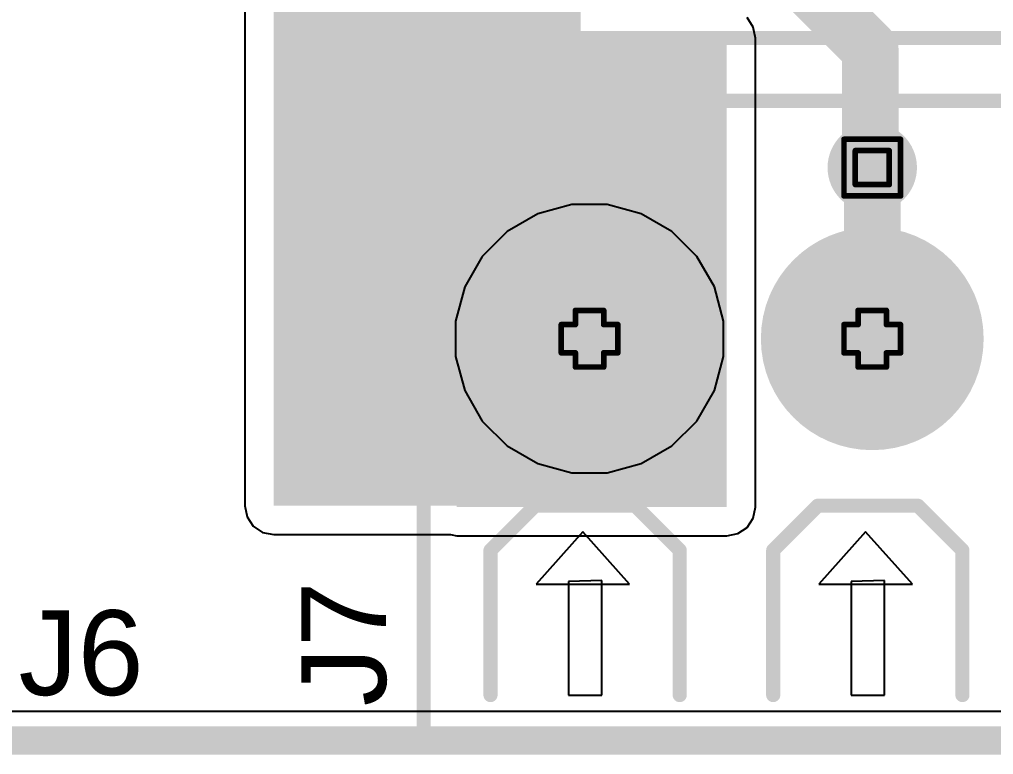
# Model space of a CAD drawing. Header units: inches. Extents: x -6 to 198, y 0 to 119.
# Drawn here: x 21.24 to 29.99, y -0.13 to 6.47 of the extents above; entities that cross this region are included whole.
import ezdxf

# ---------------------------------------------------------------- set-up
doc = ezdxf.new("R2010")
doc.units = ezdxf.units.IN
for name, color, linetype in [('Board Outline', 216, 'Continuous'), ('Bottom Layer', 5, 'Continuous'), ('Bottom Solder', 6, 'Continuous'), ('Drill Drawing', 1, 'Continuous'), ('Multi-Layer', 9, 'Continuous'), ('Pad Holes', 156, 'Continuous'), ('Top Layer', 1, 'Continuous'), ('Top Overlay', 2, 'Continuous'), ('Top Solder', 216, 'Continuous'), ('Via Holes', 16, 'Continuous')]:
    doc.layers.add(name, color=color, linetype=linetype)
doc.styles.add('Arial', font='', dxfattribs={"height": 0.2})
doc.styles.get('Arial').set_extended_font_data('Arial')

# ---------------------------------------------------------------- blocks, each defined once
blk = doc.blocks.new('MX128_2_54_04P_GN01_C__Y_A_81')
at = {"layer": 'Bottom Layer'}
h = blk.add_hatch(color=5, dxfattribs=at)
edge = h.paths.add_edge_path()
edge.add_arc((-3.81, 0), 0.95, 0, 360)
h = blk.add_hatch(color=5, dxfattribs=at)
edge = h.paths.add_edge_path()
edge.add_arc((-1.27, 0), 0.95, 0, 360)
at = {"layer": 'Bottom Solder'}
h = blk.add_hatch(color=6, dxfattribs=at)
edge = h.paths.add_edge_path()
edge.add_arc((-3.81, 0), 1.0008, 0, 360)
h = blk.add_hatch(color=6, dxfattribs=at)
edge = h.paths.add_edge_path()
edge.add_arc((-1.27, 0), 1.0008, 0, 360)
at = {"layer": 'Multi-Layer'}
h = blk.add_hatch(color=9, dxfattribs=at)
edge = h.paths.add_edge_path()
edge.add_arc((-3.81, 0), 0.95, 0, 360)
h = blk.add_hatch(color=9, dxfattribs=at)
edge = h.paths.add_edge_path()
edge.add_arc((-1.27, 0), 0.95, 0, 360)
at = {"layer": 'Pad Holes'}
h = blk.add_hatch(color=7, dxfattribs=at)
edge = h.paths.add_edge_path()
edge.add_arc((-3.81, 0), 0.65, 0, 360)
h = blk.add_hatch(color=7, dxfattribs=at)
edge = h.paths.add_edge_path()
edge.add_arc((-1.27, 0), 0.65, 0, 360)
at = {"layer": 'Top Layer'}
h = blk.add_hatch(color=1, dxfattribs=at)
edge = h.paths.add_edge_path()
edge.add_arc((-3.81, 0), 0.95, 0, 360)
h = blk.add_hatch(color=1, dxfattribs=at)
edge = h.paths.add_edge_path()
edge.add_arc((-1.27, 0), 0.95, 0, 360)
at = {"layer": 'Top Solder'}
h = blk.add_hatch(color=216, dxfattribs=at)
edge = h.paths.add_edge_path()
edge.add_arc((-3.81, 0), 1.0008, 0, 360)
h = blk.add_hatch(color=216, dxfattribs=at)
edge = h.paths.add_edge_path()
edge.add_arc((-1.27, 0), 1.0008, 0, 360)
at = {"layer": 'Top Overlay'}
for p, q in [((-3.87, -1.735), (-4.29, -2.205)), ((-3.45, -2.205), (-3.87, -1.735)), ((-1.33, -1.735), (-1.75, -2.205)), ((-0.91, -2.205), (-1.33, -1.735)), ((-3.7, -2.17), (-4, -2.18)), ((-4, -2.18), (-4, -3.2)), ((-3.7, -3.2), (-3.7, -2.17)), ((-1.16, -2.17), (-1.46, -2.18)), ((-1.46, -2.18), (-1.46, -3.2)), ((-1.16, -3.2), (-1.16, -2.17)), ((-4.29, -2.205), (-3.45, -2.205)), ((-1.75, -2.205), (-0.91, -2.205)), ((-4, -3.2), (-3.7, -3.2)), ((-1.46, -3.2), (-1.16, -3.2))]:
    blk.add_line(p, q, dxfattribs=at)
for points in [[(-5.3, -3.6, 0.127, 0.127, 0), (-5.3, 2.7, 0.127, 0.127, 0)], [(-5.3, 2.7, 0.127, 0.127, 0), (5.3, 2.7, 0.127, 0.127, 0)], [(-5.3, 2.1355, 0.127, 0.127, 0), (5.3, 2.1355, 0.127, 0.127, 0)], [(-4.7, -1.9, 0.127, 0.127, 0), (-4.3, -1.5, 0.127, 0.127, 0)], [(-4.3, -1.5, 0.127, 0.127, 0), (-3.4, -1.5, 0.127, 0.127, 0)], [(-3.4, -1.5, 0.127, 0.127, 0), (-3, -1.9, 0.127, 0.127, 0)], [(-2.16, -1.9, 0.127, 0.127, 0), (-1.76, -1.5, 0.127, 0.127, 0)], [(-1.76, -1.5, 0.127, 0.127, 0), (-0.86, -1.5, 0.127, 0.127, 0)], [(-0.86, -1.5, 0.127, 0.127, 0), (-0.46, -1.9, 0.127, 0.127, 0)], [(-4.7, -3.2, 0.127, 0.127, 0), (-4.7, -1.9, 0.127, 0.127, 0)], [(-3, -3.2, 0.127, 0.127, 0), (-3, -1.9, 0.127, 0.127, 0)], [(-2.16, -3.2, 0.127, 0.127, 0), (-2.16, -1.9, 0.127, 0.127, 0)], [(-0.46, -3.2, 0.127, 0.127, 0), (-0.46, -1.9, 0.127, 0.127, 0)], [(-5.3, -3.6, 0.127, 0.127, 0), (5.3, -3.6, 0.127, 0.127, 0)]]:
    blk.add_lwpolyline(points, format="xyseb", dxfattribs=at)
for points in [[(-5.3317, 2.7, 0.0635, 0.0635, 1), (-5.2682, 2.7, 0.0635, 0.0635, 1)], [(-5.3317, 2.7, 0.0635, 0.0635, 1), (-5.2682, 2.7, 0.0635, 0.0635, 1)], [(-5.3317, 2.1355, 0.0635, 0.0635, 1), (-5.2682, 2.1355, 0.0635, 0.0635, 1)], [(-4.3317, -1.5, 0.0635, 0.0635, 1), (-4.2682, -1.5, 0.0635, 0.0635, 1)], [(-4.3317, -1.5, 0.0635, 0.0635, 1), (-4.2682, -1.5, 0.0635, 0.0635, 1)], [(-3.4317, -1.5, 0.0635, 0.0635, 1), (-3.3682, -1.5, 0.0635, 0.0635, 1)], [(-3.4317, -1.5, 0.0635, 0.0635, 1), (-3.3682, -1.5, 0.0635, 0.0635, 1)], [(-1.7918, -1.5, 0.0635, 0.0635, 1), (-1.7283, -1.5, 0.0635, 0.0635, 1)], [(-1.7918, -1.5, 0.0635, 0.0635, 1), (-1.7283, -1.5, 0.0635, 0.0635, 1)], [(-0.8917, -1.5, 0.0635, 0.0635, 1), (-0.8282, -1.5, 0.0635, 0.0635, 1)], [(-0.8917, -1.5, 0.0635, 0.0635, 1), (-0.8282, -1.5, 0.0635, 0.0635, 1)], [(-4.7317, -1.9, 0.0635, 0.0635, 1), (-4.6682, -1.9, 0.0635, 0.0635, 1)], [(-4.7317, -1.9, 0.0635, 0.0635, 1), (-4.6682, -1.9, 0.0635, 0.0635, 1)], [(-3.0317, -1.9, 0.0635, 0.0635, 1), (-2.9682, -1.9, 0.0635, 0.0635, 1)], [(-3.0317, -1.9, 0.0635, 0.0635, 1), (-2.9682, -1.9, 0.0635, 0.0635, 1)], [(-2.1917, -1.9, 0.0635, 0.0635, 1), (-2.1282, -1.9, 0.0635, 0.0635, 1)], [(-2.1917, -1.9, 0.0635, 0.0635, 1), (-2.1282, -1.9, 0.0635, 0.0635, 1)], [(-0.4917, -1.9, 0.0635, 0.0635, 1), (-0.4282, -1.9, 0.0635, 0.0635, 1)], [(-0.4917, -1.9, 0.0635, 0.0635, 1), (-0.4282, -1.9, 0.0635, 0.0635, 1)], [(-4.7317, -3.2, 0.0635, 0.0635, 1), (-4.6682, -3.2, 0.0635, 0.0635, 1)], [(-3.0317, -3.2, 0.0635, 0.0635, 1), (-2.9682, -3.2, 0.0635, 0.0635, 1)], [(-2.1917, -3.2, 0.0635, 0.0635, 1), (-2.1282, -3.2, 0.0635, 0.0635, 1)], [(-0.4917, -3.2, 0.0635, 0.0635, 1), (-0.4282, -3.2, 0.0635, 0.0635, 1)], [(-5.3317, -3.6, 0.0635, 0.0635, 1), (-5.2682, -3.6, 0.0635, 0.0635, 1)], [(-5.3317, -3.6, 0.0635, 0.0635, 1), (-5.2682, -3.6, 0.0635, 0.0635, 1)]]:
    blk.add_lwpolyline(points, format="xyseb", close=True, dxfattribs=at)

msp = doc.modelspace()

# ---------------------------------------------------------------- hatches: boundary and pattern name
at = {"layer": 'Bottom Layer'}
h = msp.add_hatch(color=5, dxfattribs=at)
edge = h.paths.add_edge_path()
edge.add_arc((28.9052, 5.1435), 0.3, 0, 360)
at = {"layer": 'Bottom Solder'}
h = msp.add_hatch(color=6, dxfattribs=at)
edge = h.paths.add_edge_path()
edge.add_arc((28.9052, 5.1435), 0.4016, 0, 360)
at = {"layer": 'Top Layer'}
for points in [[(23.5273, 2.1068), (26.2865, 2.1068), (26.2865, 9.929), (23.5273, 9.929)], [(25.1714, 2.0955), (27.5971, 2.0955), (27.5971, 6.3068), (25.1714, 6.3068)]]:
    msp.add_hatch(color=1, dxfattribs=at).paths.add_polyline_path(points)
h = msp.add_hatch(color=1, dxfattribs=at)
edge = h.paths.add_edge_path()
edge.add_arc((28.9052, 5.1435), 0.3, 0, 360)
at = {"layer": 'Top Solder'}
h = msp.add_hatch(color=216, dxfattribs=at)
edge = h.paths.add_edge_path()
edge.add_arc((28.9052, 5.1435), 0.4016, 0, 360)
at = {"layer": 'Via Holes'}
h = msp.add_hatch(color=7, dxfattribs=at)
edge = h.paths.add_edge_path()
edge.add_arc((28.9052, 5.1435), 0.15, 0, 360)

# ---------------------------------------------------------------- linework, layer by layer
at = {"layer": 'Board Outline'}
msp.add_lwpolyline([(0, 0, 0.254, 0.254, 0), (70, 0, 0.254, 0.254, 0)], format="xyseb", dxfattribs=at)
at = {"layer": 'Bottom Layer'}
for p, q in [((25.9005, 4.7287), (25.6259, 4.5702)), ((26.2067, 4.8108), (25.9005, 4.7287)), ((26.5237, 4.8108), (26.2067, 4.8108)), ((26.8299, 4.7287), (26.5237, 4.8108)), ((27.1045, 4.5702), (26.8299, 4.7287)), ((25.6259, 4.5702), (25.4018, 4.3461)), ((27.3286, 4.3461), (27.1045, 4.5702)), ((25.4018, 4.3461), (25.2433, 4.0715)), ((27.4871, 4.0715), (27.3286, 4.3461)), ((25.2433, 4.0715), (25.1612, 3.7653)), ((27.5692, 3.7653), (27.4871, 4.0715)), ((25.1612, 3.7653), (25.1612, 3.4483)), ((27.5692, 3.4483), (27.5692, 3.7653)), ((25.1612, 3.4483), (25.2433, 3.1421)), ((27.4871, 3.1421), (27.5692, 3.4483)), ((25.2433, 3.1421), (25.4018, 2.8675)), ((27.3286, 2.8675), (27.4871, 3.1421)), ((25.4018, 2.8675), (25.6259, 2.6434)), ((27.1045, 2.6434), (27.3286, 2.8675)), ((25.6259, 2.6434), (25.9005, 2.4849)), ((26.8299, 2.4849), (27.1045, 2.6434)), ((25.9005, 2.4849), (26.2067, 2.4028)), ((26.5237, 2.4028), (26.8299, 2.4849)), ((26.2067, 2.4028), (26.5237, 2.4028)), ((65.729, 0.259), (4.271, 0.259))]:
    msp.add_line(p, q, dxfattribs=at)
at = {"layer": 'Drill Drawing'}
for points in [[(28.6512, 5.3975, 0.0508, 0.0508, 0), (29.1592, 5.3975, 0.0508, 0.0508, 0)], [(28.6512, 4.8895, 0.0508, 0.0508, 0), (28.6512, 5.3975, 0.0508, 0.0508, 0)], [(29.1592, 4.8895, 0.0508, 0.0508, 0), (29.1592, 5.3975, 0.0508, 0.0508, 0)], [(28.7528, 5.2959, 0.0508, 0.0508, 0), (29.0576, 5.2959, 0.0508, 0.0508, 0)], [(28.7528, 4.9911, 0.0508, 0.0508, 0), (28.7528, 5.2959, 0.0508, 0.0508, 0)], [(29.0576, 4.9911, 0.0508, 0.0508, 0), (29.0576, 5.2959, 0.0508, 0.0508, 0)], [(28.7528, 4.9911, 0.0508, 0.0508, 0), (29.0576, 4.9911, 0.0508, 0.0508, 0)], [(28.6512, 4.8895, 0.0508, 0.0508, 0), (29.1592, 4.8895, 0.0508, 0.0508, 0)], [(26.2382, 3.7338, 0.0508, 0.0508, 0), (26.2382, 3.8608, 0.0508, 0.0508, 0)], [(26.2382, 3.8608, 0.0508, 0.0508, 0), (26.4922, 3.8608, 0.0508, 0.0508, 0)], [(26.4922, 3.7338, 0.0508, 0.0508, 0), (26.4922, 3.8608, 0.0508, 0.0508, 0)], [(28.7782, 3.7338, 0.0508, 0.0508, 0), (28.7782, 3.8608, 0.0508, 0.0508, 0)], [(28.7782, 3.8608, 0.0508, 0.0508, 0), (29.0322, 3.8608, 0.0508, 0.0508, 0)], [(29.0322, 3.7338, 0.0508, 0.0508, 0), (29.0322, 3.8608, 0.0508, 0.0508, 0)], [(26.1112, 3.4798, 0.0508, 0.0508, 0), (26.1112, 3.7338, 0.0508, 0.0508, 0)], [(26.1112, 3.7338, 0.0508, 0.0508, 0), (26.2382, 3.7338, 0.0508, 0.0508, 0)], [(26.4922, 3.7338, 0.0508, 0.0508, 0), (26.6192, 3.7338, 0.0508, 0.0508, 0)], [(26.6192, 3.4798, 0.0508, 0.0508, 0), (26.6192, 3.7338, 0.0508, 0.0508, 0)], [(28.6512, 3.4798, 0.0508, 0.0508, 0), (28.6512, 3.7338, 0.0508, 0.0508, 0)], [(28.6512, 3.7338, 0.0508, 0.0508, 0), (28.7782, 3.7338, 0.0508, 0.0508, 0)], [(29.0322, 3.7338, 0.0508, 0.0508, 0), (29.1592, 3.7338, 0.0508, 0.0508, 0)], [(29.1592, 3.4798, 0.0508, 0.0508, 0), (29.1592, 3.7338, 0.0508, 0.0508, 0)], [(26.1112, 3.4798, 0.0508, 0.0508, 0), (26.2382, 3.4798, 0.0508, 0.0508, 0)], [(26.2382, 3.3528, 0.0508, 0.0508, 0), (26.2382, 3.4798, 0.0508, 0.0508, 0)], [(26.4922, 3.4798, 0.0508, 0.0508, 0), (26.6192, 3.4798, 0.0508, 0.0508, 0)], [(26.4922, 3.3528, 0.0508, 0.0508, 0), (26.4922, 3.4798, 0.0508, 0.0508, 0)], [(28.6512, 3.4798, 0.0508, 0.0508, 0), (28.7782, 3.4798, 0.0508, 0.0508, 0)], [(28.7782, 3.3528, 0.0508, 0.0508, 0), (28.7782, 3.4798, 0.0508, 0.0508, 0)], [(29.0322, 3.4798, 0.0508, 0.0508, 0), (29.1592, 3.4798, 0.0508, 0.0508, 0)], [(29.0322, 3.3528, 0.0508, 0.0508, 0), (29.0322, 3.4798, 0.0508, 0.0508, 0)], [(26.2382, 3.3528, 0.0508, 0.0508, 0), (26.4922, 3.3528, 0.0508, 0.0508, 0)], [(28.7782, 3.3528, 0.0508, 0.0508, 0), (29.0322, 3.3528, 0.0508, 0.0508, 0)]]:
    msp.add_lwpolyline(points, format="xyseb", dxfattribs=at)
for points in [[(28.6385, 5.3975, 0.0254, 0.0254, 1), (28.6639, 5.3975, 0.0254, 0.0254, 1)], [(28.6385, 5.3975, 0.0254, 0.0254, 1), (28.6639, 5.3975, 0.0254, 0.0254, 1)], [(29.1465, 5.3975, 0.0254, 0.0254, 1), (29.1719, 5.3975, 0.0254, 0.0254, 1)], [(29.1465, 5.3975, 0.0254, 0.0254, 1), (29.1719, 5.3975, 0.0254, 0.0254, 1)], [(28.7401, 5.2959, 0.0254, 0.0254, 1), (28.7655, 5.2959, 0.0254, 0.0254, 1)], [(28.7401, 5.2959, 0.0254, 0.0254, 1), (28.7655, 5.2959, 0.0254, 0.0254, 1)], [(29.0449, 5.2959, 0.0254, 0.0254, 1), (29.0703, 5.2959, 0.0254, 0.0254, 1)], [(29.0449, 5.2959, 0.0254, 0.0254, 1), (29.0703, 5.2959, 0.0254, 0.0254, 1)], [(28.7401, 4.9911, 0.0254, 0.0254, 1), (28.7655, 4.9911, 0.0254, 0.0254, 1)], [(28.7401, 4.9911, 0.0254, 0.0254, 1), (28.7655, 4.9911, 0.0254, 0.0254, 1)], [(29.0449, 4.9911, 0.0254, 0.0254, 1), (29.0703, 4.9911, 0.0254, 0.0254, 1)], [(29.0449, 4.9911, 0.0254, 0.0254, 1), (29.0703, 4.9911, 0.0254, 0.0254, 1)], [(28.6385, 4.8895, 0.0254, 0.0254, 1), (28.6639, 4.8895, 0.0254, 0.0254, 1)], [(28.6385, 4.8895, 0.0254, 0.0254, 1), (28.6639, 4.8895, 0.0254, 0.0254, 1)], [(29.1465, 4.8895, 0.0254, 0.0254, 1), (29.1719, 4.8895, 0.0254, 0.0254, 1)], [(29.1465, 4.8895, 0.0254, 0.0254, 1), (29.1719, 4.8895, 0.0254, 0.0254, 1)], [(26.2255, 3.8608, 0.0254, 0.0254, 1), (26.2509, 3.8608, 0.0254, 0.0254, 1)], [(26.2255, 3.8608, 0.0254, 0.0254, 1), (26.2509, 3.8608, 0.0254, 0.0254, 1)], [(26.4795, 3.8608, 0.0254, 0.0254, 1), (26.5049, 3.8608, 0.0254, 0.0254, 1)], [(26.4795, 3.8608, 0.0254, 0.0254, 1), (26.5049, 3.8608, 0.0254, 0.0254, 1)], [(28.7655, 3.8608, 0.0254, 0.0254, 1), (28.7909, 3.8608, 0.0254, 0.0254, 1)], [(28.7655, 3.8608, 0.0254, 0.0254, 1), (28.7909, 3.8608, 0.0254, 0.0254, 1)], [(29.0195, 3.8608, 0.0254, 0.0254, 1), (29.0449, 3.8608, 0.0254, 0.0254, 1)], [(29.0195, 3.8608, 0.0254, 0.0254, 1), (29.0449, 3.8608, 0.0254, 0.0254, 1)], [(26.0985, 3.7338, 0.0254, 0.0254, 1), (26.1239, 3.7338, 0.0254, 0.0254, 1)], [(26.0985, 3.7338, 0.0254, 0.0254, 1), (26.1239, 3.7338, 0.0254, 0.0254, 1)], [(26.2255, 3.7338, 0.0254, 0.0254, 1), (26.2509, 3.7338, 0.0254, 0.0254, 1)], [(26.2255, 3.7338, 0.0254, 0.0254, 1), (26.2509, 3.7338, 0.0254, 0.0254, 1)], [(26.4795, 3.7338, 0.0254, 0.0254, 1), (26.5049, 3.7338, 0.0254, 0.0254, 1)], [(26.4795, 3.7338, 0.0254, 0.0254, 1), (26.5049, 3.7338, 0.0254, 0.0254, 1)], [(26.6065, 3.7338, 0.0254, 0.0254, 1), (26.6319, 3.7338, 0.0254, 0.0254, 1)], [(26.6065, 3.7338, 0.0254, 0.0254, 1), (26.6319, 3.7338, 0.0254, 0.0254, 1)], [(28.6385, 3.7338, 0.0254, 0.0254, 1), (28.6639, 3.7338, 0.0254, 0.0254, 1)], [(28.6385, 3.7338, 0.0254, 0.0254, 1), (28.6639, 3.7338, 0.0254, 0.0254, 1)], [(28.7655, 3.7338, 0.0254, 0.0254, 1), (28.7909, 3.7338, 0.0254, 0.0254, 1)], [(28.7655, 3.7338, 0.0254, 0.0254, 1), (28.7909, 3.7338, 0.0254, 0.0254, 1)], [(29.0195, 3.7338, 0.0254, 0.0254, 1), (29.0449, 3.7338, 0.0254, 0.0254, 1)], [(29.0195, 3.7338, 0.0254, 0.0254, 1), (29.0449, 3.7338, 0.0254, 0.0254, 1)], [(29.1465, 3.7338, 0.0254, 0.0254, 1), (29.1719, 3.7338, 0.0254, 0.0254, 1)], [(29.1465, 3.7338, 0.0254, 0.0254, 1), (29.1719, 3.7338, 0.0254, 0.0254, 1)], [(26.0985, 3.4798, 0.0254, 0.0254, 1), (26.1239, 3.4798, 0.0254, 0.0254, 1)], [(26.0985, 3.4798, 0.0254, 0.0254, 1), (26.1239, 3.4798, 0.0254, 0.0254, 1)], [(26.2255, 3.4798, 0.0254, 0.0254, 1), (26.2509, 3.4798, 0.0254, 0.0254, 1)], [(26.2255, 3.4798, 0.0254, 0.0254, 1), (26.2509, 3.4798, 0.0254, 0.0254, 1)], [(26.4795, 3.4798, 0.0254, 0.0254, 1), (26.5049, 3.4798, 0.0254, 0.0254, 1)], [(26.4795, 3.4798, 0.0254, 0.0254, 1), (26.5049, 3.4798, 0.0254, 0.0254, 1)], [(26.6065, 3.4798, 0.0254, 0.0254, 1), (26.6319, 3.4798, 0.0254, 0.0254, 1)], [(26.6065, 3.4798, 0.0254, 0.0254, 1), (26.6319, 3.4798, 0.0254, 0.0254, 1)], [(28.6385, 3.4798, 0.0254, 0.0254, 1), (28.6639, 3.4798, 0.0254, 0.0254, 1)], [(28.6385, 3.4798, 0.0254, 0.0254, 1), (28.6639, 3.4798, 0.0254, 0.0254, 1)], [(28.7655, 3.4798, 0.0254, 0.0254, 1), (28.7909, 3.4798, 0.0254, 0.0254, 1)], [(28.7655, 3.4798, 0.0254, 0.0254, 1), (28.7909, 3.4798, 0.0254, 0.0254, 1)], [(29.0195, 3.4798, 0.0254, 0.0254, 1), (29.0449, 3.4798, 0.0254, 0.0254, 1)], [(29.0195, 3.4798, 0.0254, 0.0254, 1), (29.0449, 3.4798, 0.0254, 0.0254, 1)], [(29.1465, 3.4798, 0.0254, 0.0254, 1), (29.1719, 3.4798, 0.0254, 0.0254, 1)], [(29.1465, 3.4798, 0.0254, 0.0254, 1), (29.1719, 3.4798, 0.0254, 0.0254, 1)], [(26.2255, 3.3528, 0.0254, 0.0254, 1), (26.2509, 3.3528, 0.0254, 0.0254, 1)], [(26.2255, 3.3528, 0.0254, 0.0254, 1), (26.2509, 3.3528, 0.0254, 0.0254, 1)], [(26.4795, 3.3528, 0.0254, 0.0254, 1), (26.5049, 3.3528, 0.0254, 0.0254, 1)], [(26.4795, 3.3528, 0.0254, 0.0254, 1), (26.5049, 3.3528, 0.0254, 0.0254, 1)], [(28.7655, 3.3528, 0.0254, 0.0254, 1), (28.7909, 3.3528, 0.0254, 0.0254, 1)], [(28.7655, 3.3528, 0.0254, 0.0254, 1), (28.7909, 3.3528, 0.0254, 0.0254, 1)], [(29.0195, 3.3528, 0.0254, 0.0254, 1), (29.0449, 3.3528, 0.0254, 0.0254, 1)], [(29.0195, 3.3528, 0.0254, 0.0254, 1), (29.0449, 3.3528, 0.0254, 0.0254, 1)]]:
    msp.add_lwpolyline(points, format="xyseb", close=True, dxfattribs=at)
at = {"layer": 'Top Layer'}
for p, q in [((23.2683, 8.5527), (23.2683, 2.1068)), ((27.8364, 6.4059), (27.7802, 6.4899)), ((27.8561, 6.3068), (27.8364, 6.4059)), ((27.8561, 2.0955), (27.8561, 6.3068)), ((23.2683, 2.1068), (23.2881, 2.0077)), ((27.8364, 1.9964), (27.8561, 2.0955)), ((23.2881, 2.0077), (23.3442, 1.9237)), ((27.7802, 1.9124), (27.8364, 1.9964)), ((23.3442, 1.9237), (23.4282, 1.8675)), ((23.4282, 1.8675), (23.5273, 1.8478)), ((23.5273, 1.8478), (25.1146, 1.8478)), ((25.1146, 1.8478), (25.1714, 1.8365)), ((27.5971, 1.8365), (27.6962, 1.8562)), ((27.6962, 1.8562), (27.7802, 1.9124)), ((25.1714, 1.8365), (27.5971, 1.8365)), ((65.729, 0.259), (4.271, 0.259))]:
    msp.add_line(p, q, dxfattribs=at)
for points in [[(27.7218, 7.3686, 0.508, 0.508, 0), (28.8876, 6.2028, 0.508, 0.508, 0)], [(28.8876, 5.1611, 0.508, 0.508, 0), (28.8876, 6.2028, 0.508, 0.508, 0)], [(28.8876, 5.1611, 0.508, 0.508, 0), (28.9052, 5.1435, 0.508, 0.508, 0)], [(28.9052, 3.6068, 0.508, 0.508, 0), (28.9052, 5.1435, 0.508, 0.508, 0)]]:
    msp.add_lwpolyline(points, format="xyseb", dxfattribs=at)
for points in [[(28.7606, 6.2028, 0.254, 0.254, 1), (29.0146, 6.2028, 0.254, 0.254, 1)], [(28.7606, 6.2028, 0.254, 0.254, 1), (29.0146, 6.2028, 0.254, 0.254, 1)], [(28.7606, 5.1611, 0.254, 0.254, 1), (29.0146, 5.1611, 0.254, 0.254, 1)], [(28.7606, 5.1611, 0.254, 0.254, 1), (29.0146, 5.1611, 0.254, 0.254, 1)], [(28.7782, 5.1435, 0.254, 0.254, 1), (29.0322, 5.1435, 0.254, 0.254, 1)], [(28.7782, 5.1435, 0.254, 0.254, 1), (29.0322, 5.1435, 0.254, 0.254, 1)], [(28.7782, 3.6068, 0.254, 0.254, 1), (29.0322, 3.6068, 0.254, 0.254, 1)]]:
    msp.add_lwpolyline(points, format="xyseb", close=True, dxfattribs=at)

# ---------------------------------------------------------------- block references
msp.add_blockref('MX128_2_54_04P_GN01_C__Y_A_81', (30.1752, 3.6068))

# ---------------------------------------------------------------- texts
at = {"layer": 'Top Overlay', "style": 'Arial'}
msp.add_text('J7', height=0.762, rotation=90, dxfattribs=at).set_placement((24.5363, 0.305))
msp.add_text('J6', height=0.762, dxfattribs=at).set_placement((21.2346, 0.4065))

doc.saveas('drawing.dxf')
